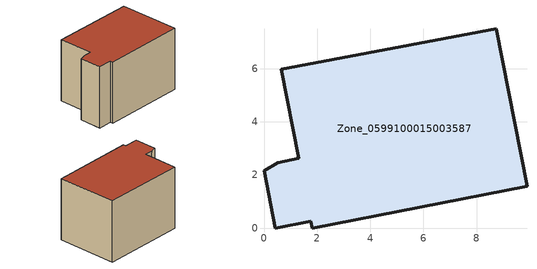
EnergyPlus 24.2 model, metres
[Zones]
Zone_0599100015003587
 floor ground (C_G): 0.52,2.47 1.31,2.62 0.65,5.98 8.74,7.5 9.9,1.58 1.82,0 1.77,0.27 0.42,0 0,2.16 z1.02
 wall outside (C_F): 1.31,2.62 0.52,2.47 0,2.16 0.42,0 1.77,0.27 1.82,0 9.9,1.58 8.74,7.5 0.65,5.98 1.31,2.62 z1.02:7.24
 roof outside (C_R): 1.82,0 9.9,1.58 8.74,7.5 0.65,5.98 1.31,2.62 0.52,2.47 0,2.16 0.42,0 1.77,0.27 z7.24
[BUILDING]
Pand.0599100015003587: North Axis=0; Terrain=City; Loads Convergence Tolerance Value=0.04; Temperature Convergence Tolerance Value=0.4; Solar Distribution=FullExterior; Maximum Number of Warmup Days=25; Minimum Number of Warmup Days=1
[Site:Location]
Rotterdam.The.Hague.AP_ZH_NLD Design_Conditions: Latitude=51.96; Longitude=4.45; Time Zone=1; Elevation=-4.5
[SITE:GROUNDTEMPERATURE:BUILDINGSURFACE]
18, 18, 18, 18, 18, 18, 18, 18, 18, 18, 18, 18
[MATERIAL] Thermal Absorptance=0.9; Solar Absorptance=0.7; Visible Absorptance=0.7
Name | Roughness | Thickness | Conductivity | Density | Specific Heat
G.TC.1946-1964 | MediumSmooth | 0.15 | 1 | 540 | 1210
F.TC.1946-1964 | Rough | 0.3 | 0.857143 | 1920 | 840
R.TC.1946-1964 | MediumRough | 0.2 | 0.235294 | 1500 | 1000
[CONSTRUCTION]
C_G: G.TC.1946-1964
C_F: F.TC.1946-1964
C_R: R.TC.1946-1964
[ZONE]
Zone_0599100015003587: Type=1; Multiplier=1; Ceiling Height=Autocalculate; Volume=Autocalculate; Floor Area=autocalculate; Part of Total Floor Area=Yes
[ZONEINFILTRATION:DESIGNFLOWRATE]
Infil_Zone_0599100015003587: Zone or ZoneList or Space or SpaceList=Zone_0599100015003587; Schedule=AlwaysOn; Design Flow Rate Calculation Method=Flow/Area; Flow Rate per Floor Area=0.003; Constant Term Coefficient=1; Temperature Term Coefficient=0; Velocity Term Coefficient=0; Velocity Squared Term Coefficient=0
[HVACTEMPLATE:ZONE:IDEALLOADSAIRSYSTEM]
Zone_0599100015003587: Maximum Heating Supply Air Temperature=50; Minimum Cooling Supply Air Temperature=13; Maximum Heating Supply Air Humidity Ratio=0.0156; Minimum Cooling Supply Air Humidity Ratio=0.0077; Heating Limit=NoLimit; Cooling Limit=NoLimit; Dehumidification Control Type=ConstantSensibleHeatRatio; Cooling Sensible Heat Ratio=0.7; Dehumidification Setpoint=60; Humidification Control Type=None; Humidification Setpoint=30; Outdoor Air Method=None; Outdoor Air Flow Rate per Person=0.00944; Outdoor Air Flow Rate per Zone Floor Area=0; Outdoor Air Flow Rate per Zone=0; Demand Controlled Ventilation Type=None; Outdoor Air Economizer Type=NoEconomizer; Heat Recovery Type=None; Sensible Heat Recovery Effectiveness=0.7; Latent Heat Recovery Effectiveness=0.65
[ZONECONTROL:THERMOSTAT]
ThermostatControl_Zone_0599100015003587: Zone or ZoneList=Zone_0599100015003587; Control Type Schedule=DualSetpointControlType; Control 1=Thermostat_Zone_0599100015003587; Temperature Difference Between Cutout And Setpoint=0
[THERMOSTATSETPOINT:DUALSETPOINT]
Thermostat_Zone_0599100015003587: Heating Setpoint Temperature Schedule=HeatingSetpoint_Zone_0599100015003587; Cooling Setpoint Temperature Schedule=CoolingSetpoint_Zone_0599100015003587
[SCHEDULE:COMPACT]
HeatingSetpoint_Zone_0599100015003587: Through: 12/31, For: AllDays, Until: 24:00, 21
CoolingSetpoint_Zone_0599100015003587: Through: 12/31, For: AllDays, Until: 24:00, 24
DualSetpointControlType: Through: 12/31, For: AllDays, Until: 24:00, 4
AlwaysOn: Through: 12/31, For: AllDays, Until: 24:00, 1
